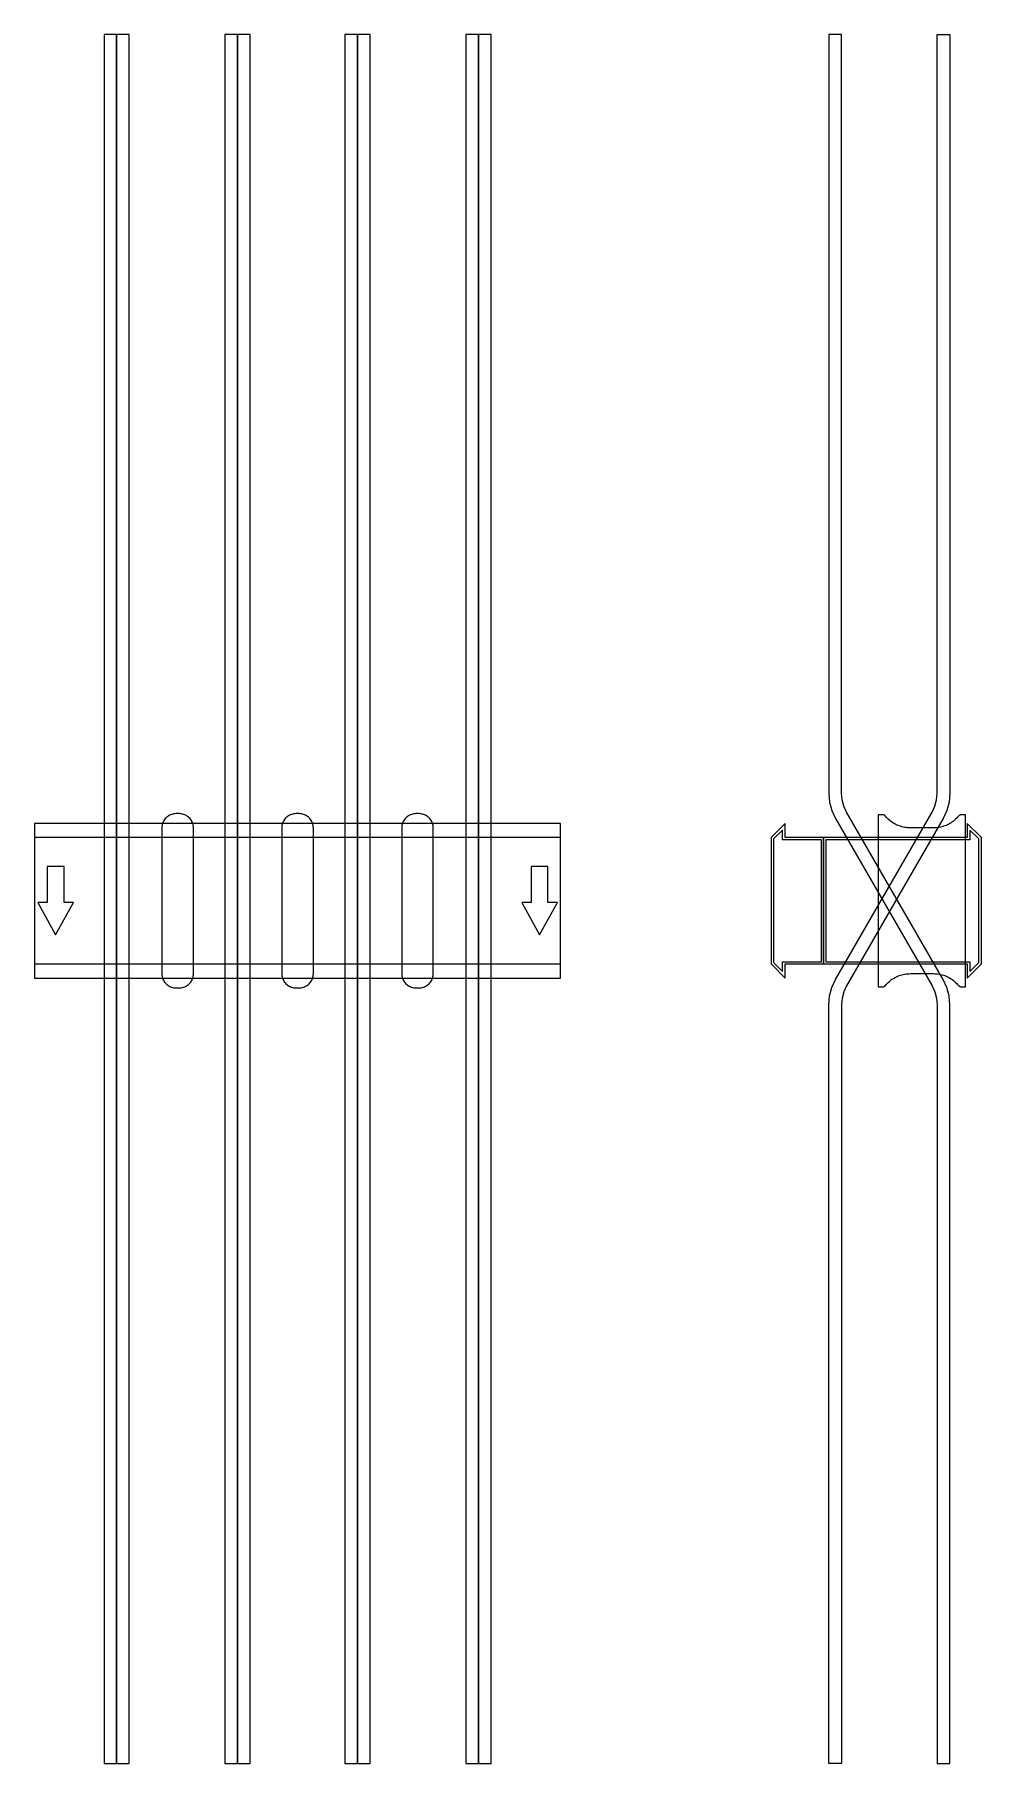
# Model space of a CAD drawing. Extents: x 0 to 900, y -820 to 823.
import ezdxf

# ---------------------------------------------------------------- set-up
doc = ezdxf.new("R2010")
doc.units = 0
doc.layers.add('Halfen', color=7, linetype='CONTINUOUS')

msp = doc.modelspace()

# ---------------------------------------------------------------- linework, layer by layer
at = {"layer": 'Halfen', "color": 7}
for points in [[(78, -819.914), (78, 823.254), (66, 823.254), (66, -819.914)], [(90, -819.914), (90, 823.254), (78, 823.254), (78, -819.914)], [(193, -819.914), (193, 823.254), (181, 823.254), (181, -819.914)], [(205, -819.914), (205, 823.254), (193, 823.254), (193, -819.914)], [(307, -819.914), (307, 823.254), (295, 823.254), (295, -819.914)], [(319, -819.914), (319, 823.254), (307, 823.254), (307, -819.914)], [(422, -819.914), (422, 823.254), (410, 823.254), (410, -819.914)], [(434, -819.914), (434, 823.254), (422, 823.254), (422, -819.914)], [(870, -819.914), (870, -98.785), (869.271, -90.449), (867.105, -82.368), (863.569, -74.785), (771.823, 84.124), (769.171, 89.812), (767.547, 95.873), (767, 102.124), (767, 162.254), (767, 823.254), (755, 823.254), (755, 162.254), (755, 102.124), (755.729, 93.789), (757.895, 85.707), (761.431, 78.124), (853.177, -80.785), (855.829, -86.472), (857.453, -92.533), (858, -98.785), (858, -819.914)], [(755, -819.914), (755, -98.785), (755.729, -90.449), (757.895, -82.368), (761.431, -74.785), (853.177, 84.124), (855.829, 89.812), (857.453, 95.873), (858, 102.124), (858, 162.254), (858, 823.254), (870, 823.254), (870, 162.254), (870, 102.124), (869.271, 93.789), (867.105, 85.707), (863.569, 78.124), (771.823, -80.785), (769.171, -86.472), (767.547, -92.533), (767, -98.785), (767, -819.914)], [(151, -69.3), (151, -56.8), (151, 69.3), (150.958, 70.359), (150.834, 71.412), (150.627, 72.452), (150.339, 73.472), (149.972, 74.466), (149.529, 75.429), (149.011, 76.354), (148.422, 77.235), (147.765, 78.068), (147.046, 78.846), (146.268, 79.565), (145.435, 80.222), (144.554, 80.811), (143.629, 81.329), (142.666, 81.772), (141.672, 82.139), (140.652, 82.427), (139.612, 82.634), (138.559, 82.758), (137.5, 82.8), (134.5, 82.8), (133.441, 82.758), (132.388, 82.634), (131.348, 82.427), (130.328, 82.139), (129.334, 81.772), (128.371, 81.329), (127.446, 80.811), (126.565, 80.222), (125.732, 79.565), (124.954, 78.846), (124.235, 78.068), (123.578, 77.235), (122.989, 76.354), (122.471, 75.429), (122.028, 74.466), (121.661, 73.472), (121.373, 72.452), (121.166, 71.412), (121.042, 70.359), (121, 69.3), (121, -56.8), (121, -69.3), (121.042, -70.359), (121.166, -71.412), (121.373, -72.452), (121.661, -73.472), (122.028, -74.466), (122.471, -75.429), (122.989, -76.354), (123.578, -77.235), (124.235, -78.068), (124.954, -78.846), (125.732, -79.565), (126.565, -80.222), (127.446, -80.811), (128.371, -81.329), (129.334, -81.772), (130.328, -82.139), (131.348, -82.427), (132.388, -82.634), (133.441, -82.758), (134.5, -82.8), (137.5, -82.8), (138.559, -82.758), (139.612, -82.634), (140.652, -82.427), (141.672, -82.139), (142.666, -81.772), (143.629, -81.329), (144.554, -80.811), (145.435, -80.222), (146.268, -79.565), (147.046, -78.846), (147.765, -78.068), (148.422, -77.235), (149.011, -76.354), (149.529, -75.429), (149.972, -74.466), (150.339, -73.472), (150.627, -72.452), (150.834, -71.412), (150.958, -70.359), (151, -69.3)], [(265, -69.3), (265, -56.8), (265, 69.3), (264.958, 70.359), (264.834, 71.412), (264.627, 72.452), (264.339, 73.472), (263.972, 74.466), (263.529, 75.429), (263.011, 76.354), (262.422, 77.235), (261.765, 78.068), (261.046, 78.846), (260.268, 79.565), (259.435, 80.222), (258.554, 80.811), (257.629, 81.329), (256.666, 81.772), (255.672, 82.139), (254.652, 82.427), (253.612, 82.634), (252.559, 82.758), (251.5, 82.8), (248.5, 82.8), (247.441, 82.758), (246.388, 82.634), (245.348, 82.427), (244.328, 82.139), (243.334, 81.772), (242.371, 81.329), (241.446, 80.811), (240.565, 80.222), (239.732, 79.565), (238.954, 78.846), (238.235, 78.068), (237.578, 77.235), (236.989, 76.354), (236.471, 75.429), (236.028, 74.466), (235.661, 73.472), (235.373, 72.452), (235.166, 71.412), (235.042, 70.359), (235, 69.3), (235, -56.8), (235, -69.3), (235.042, -70.359), (235.166, -71.412), (235.373, -72.452), (235.661, -73.472), (236.028, -74.466), (236.471, -75.429), (236.989, -76.354), (237.578, -77.235), (238.235, -78.068), (238.954, -78.846), (239.732, -79.565), (240.565, -80.222), (241.446, -80.811), (242.371, -81.329), (243.334, -81.772), (244.328, -82.139), (245.348, -82.427), (246.388, -82.634), (247.441, -82.758), (248.5, -82.8), (251.5, -82.8), (252.559, -82.758), (253.612, -82.634), (254.652, -82.427), (255.672, -82.139), (256.666, -81.772), (257.629, -81.329), (258.554, -80.811), (259.435, -80.222), (260.268, -79.565), (261.046, -78.846), (261.765, -78.068), (262.422, -77.235), (263.011, -76.354), (263.529, -75.429), (263.972, -74.466), (264.339, -73.472), (264.627, -72.452), (264.834, -71.412), (264.958, -70.359), (265, -69.3)], [(379, -69.3), (379, -56.8), (379, 69.3), (378.958, 70.359), (378.834, 71.412), (378.627, 72.452), (378.339, 73.472), (377.972, 74.466), (377.529, 75.429), (377.011, 76.354), (376.422, 77.235), (375.765, 78.068), (375.046, 78.846), (374.268, 79.565), (373.435, 80.222), (372.554, 80.811), (371.629, 81.329), (370.666, 81.772), (369.672, 82.139), (368.652, 82.427), (367.612, 82.634), (366.559, 82.758), (365.5, 82.8), (362.5, 82.8), (361.441, 82.758), (360.388, 82.634), (359.348, 82.427), (358.328, 82.139), (357.334, 81.772), (356.371, 81.329), (355.446, 80.811), (354.565, 80.222), (353.732, 79.565), (352.954, 78.846), (352.235, 78.068), (351.578, 77.235), (350.989, 76.354), (350.471, 75.429), (350.028, 74.466), (349.661, 73.472), (349.373, 72.452), (349.166, 71.412), (349.042, 70.359), (349, 69.3), (349, -56.8), (349, -69.3), (349.042, -70.359), (349.166, -71.412), (349.373, -72.452), (349.661, -73.472), (350.028, -74.466), (350.471, -75.429), (350.989, -76.354), (351.578, -77.235), (352.235, -78.068), (352.954, -78.846), (353.732, -79.565), (354.565, -80.222), (355.446, -80.811), (356.371, -81.329), (357.334, -81.772), (358.328, -82.139), (359.348, -82.427), (360.388, -82.634), (361.441, -82.758), (362.5, -82.8), (365.5, -82.8), (366.559, -82.758), (367.612, -82.634), (368.652, -82.427), (369.672, -82.139), (370.666, -81.772), (371.629, -81.329), (372.554, -80.811), (373.435, -80.222), (374.268, -79.565), (375.046, -78.846), (375.765, -78.068), (376.422, -77.235), (377.011, -76.354), (377.529, -75.429), (377.972, -74.466), (378.339, -73.472), (378.627, -72.452), (378.834, -71.412), (378.958, -70.359), (379, -69.3)], [(0, -73.5), (500, -73.5), (500, 73.5), (0, 73.5)], [(750, -60), (750, 60), (713.5, 60), (713.5, 73.5), (700, 60), (700, -60), (713.5, -73.5), (713.5, -60)], [(748, -58), (748, 58), (711, 58), (711, 67.25), (702.5, 58.75), (702.5, -58.75), (711, -67.25), (711, -58)], [(900, -60), (900, 60), (886.5, 73.5), (886.5, 60), (750, 60), (750, -60), (886.5, -60), (886.5, -73.5)], [(897.5, -58.75), (897.5, 58.75), (889, 67.25), (889, 58), (752, 58), (752, -58), (889, -58), (889, -67.25)], [(885, -81.8), (885, 81.8), (881, 81.8), (880.846, 81.797), (880.691, 81.786), (880.538, 81.769), (880.385, 81.746), (880.234, 81.715), (880.084, 81.678), (879.936, 81.634), (879.789, 81.584), (879.646, 81.527), (879.505, 81.464), (879.366, 81.395), (879.231, 81.32), (879.1, 81.239), (878.972, 81.153), (878.848, 81.06), (878.728, 80.963), (878.613, 80.86), (878.502, 80.752), (878.397, 80.639), (878.296, 80.522), (877.41, 79.491), (876.479, 78.5), (875.505, 77.551), (874.491, 76.646), (873.437, 75.787), (872.347, 74.975), (871.222, 74.211), (870.064, 73.499), (868.876, 72.838), (867.66, 72.23), (866.418, 71.676), (865.153, 71.178), (863.867, 70.736), (862.563, 70.351), (861.243, 70.024), (859.911, 69.756), (858.567, 69.547), (857.216, 69.397), (855.859, 69.307), (854.5, 69.277), (832.5, 69.277), (831.141, 69.307), (829.784, 69.397), (828.433, 69.547), (827.089, 69.756), (825.757, 70.024), (824.437, 70.351), (823.133, 70.736), (821.847, 71.178), (820.582, 71.676), (819.34, 72.23), (818.124, 72.838), (816.936, 73.499), (815.778, 74.211), (814.653, 74.975), (813.563, 75.787), (812.509, 76.646), (811.495, 77.551), (810.521, 78.5), (809.59, 79.491), (808.704, 80.522), (808.603, 80.639), (808.498, 80.752), (808.387, 80.86), (808.272, 80.963), (808.152, 81.06), (808.028, 81.153), (807.9, 81.239), (807.769, 81.32), (807.634, 81.395), (807.495, 81.464), (807.354, 81.527), (807.211, 81.584), (807.064, 81.634), (806.916, 81.678), (806.766, 81.715), (806.615, 81.746), (806.462, 81.769), (806.309, 81.786), (806.154, 81.797), (806, 81.8), (802, 81.8), (802, -81.8), (806, -81.8), (806.154, -81.797), (806.309, -81.786), (806.462, -81.769), (806.615, -81.746), (806.766, -81.715), (806.916, -81.678), (807.064, -81.634), (807.211, -81.584), (807.354, -81.527), (807.495, -81.464), (807.634, -81.395), (807.769, -81.32), (807.9, -81.239), (808.028, -81.153), (808.152, -81.06), (808.272, -80.963), (808.387, -80.86), (808.498, -80.752), (808.603, -80.639), (808.704, -80.522), (809.59, -79.491), (810.521, -78.5), (811.495, -77.551), (812.509, -76.646), (813.563, -75.787), (814.653, -74.975), (815.778, -74.211), (816.936, -73.499), (818.124, -72.838), (819.34, -72.23), (820.582, -71.676), (821.847, -71.178), (823.133, -70.736), (824.437, -70.351), (825.757, -70.024), (827.089, -69.756), (828.433, -69.547), (829.784, -69.397), (831.141, -69.307), (832.5, -69.277), (854.5, -69.277), (855.859, -69.307), (857.216, -69.397), (858.567, -69.547), (859.911, -69.756), (861.243, -70.024), (862.563, -70.351), (863.867, -70.736), (865.153, -71.178), (866.418, -71.676), (867.66, -72.23), (868.876, -72.838), (870.064, -73.499), (871.222, -74.211), (872.347, -74.975), (873.437, -75.787), (874.491, -76.646), (875.505, -77.551), (876.479, -78.5), (877.41, -79.491), (878.296, -80.522), (878.397, -80.639), (878.502, -80.752), (878.613, -80.86), (878.728, -80.963), (878.848, -81.06), (878.972, -81.153), (879.1, -81.239), (879.231, -81.32), (879.366, -81.395), (879.505, -81.464), (879.646, -81.527), (879.789, -81.584), (879.936, -81.634), (880.084, -81.678), (880.234, -81.715), (880.385, -81.746), (880.538, -81.769), (880.691, -81.786), (880.846, -81.797), (881, -81.8)], [(0, -60), (500, -60), (500, 60), (0, 60)], [(20, -32.5), (37, -1.5), (28, -1.5), (28, 32.5), (12, 32.5), (12, -1.5), (3, -1.5)], [(480, -32.5), (497, -1.5), (488, -1.5), (488, 32.5), (472, 32.5), (472, -1.5), (463, -1.5)]]:
    msp.add_lwpolyline(points, close=True, dxfattribs=at)

doc.saveas('drawing.dxf')
